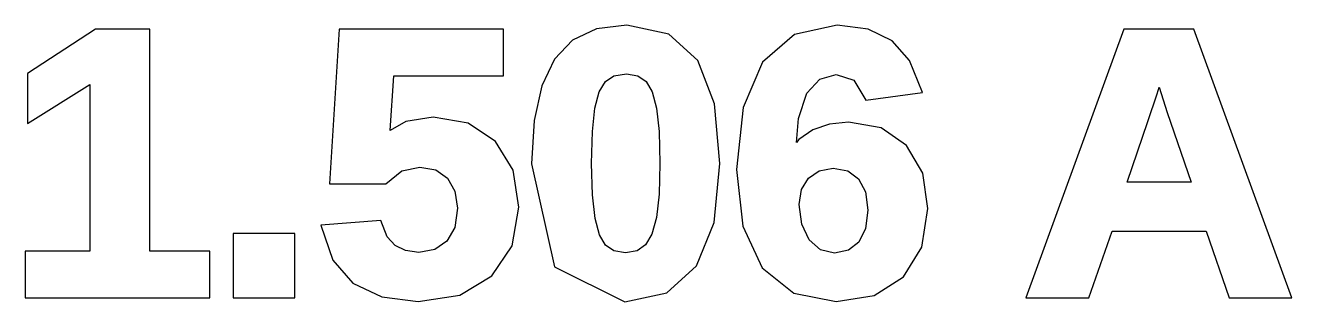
# Model space of a CAD drawing. Header units: metres. Extents: x 3.3 to 85, y 1.3 to 19.6.
# Drawn here: x 3.26 to 19.48, y 1.27 to 4.81 of the extents above; entities outside this region: 4.
import ezdxf

# ---------------------------------------------------------------- set-up
doc = ezdxf.new("R2010")
doc.units = ezdxf.units.M

msp = doc.modelspace()

# ---------------------------------------------------------------- linework, layer by layer
for p, q in [((72.1945, 19.6485), (71.9411, 19.0485)), ((84.774, 19.6485), (72.1945, 19.6485)), ((85.0042, 19.0485), (84.774, 19.6485)), ((71.9411, 19.0485), (85.0042, 19.0485)), ((4.1553, 4.76012), (3.28227, 4.19376)), ((4.85144, 4.76012), (4.1553, 4.76012)), ((4.85144, 1.912), (4.85144, 4.76012)), ((7.27518, 4.76012), (7.15274, 2.778)), ((9.38252, 4.76012), (7.27518, 4.76012)), ((9.38252, 4.16405), (9.38252, 4.76012)), ((10.5727, 4.76355), (10.265, 4.62094)), ((10.9614, 4.81058), (10.5727, 4.76355)), ((11.4966, 4.69872), (10.9614, 4.81058)), ((13.6564, 4.81061), (13.1066, 4.69312)), ((14.053, 4.76169), (13.6564, 4.81061)), ((14.3601, 4.61304), (14.053, 4.76169)), ((17.3282, 4.76012), (16.0718, 1.31595)), ((18.2242, 4.76012), (17.3282, 4.76012)), ((19.4758, 1.31595), (18.2242, 4.76012)), ((10.265, 4.62094), (10.0328, 4.37808)), ((11.8703, 4.35938), (11.4966, 4.69872)), ((13.1066, 4.69312), (12.6975, 4.33803)), ((14.5821, 4.35991), (14.3601, 4.61304)), ((10.0328, 4.37808), (9.86961, 4.03569)), ((12.0835, 3.80423), (11.8703, 4.35938)), ((12.6975, 4.33803), (12.4488, 3.75768)), ((14.7471, 3.9503), (14.5821, 4.35991)), ((3.28227, 4.19376), (3.28227, 3.55188)), ((7.92882, 3.46005), (7.97432, 4.16405)), ((7.97432, 4.16405), (9.38252, 4.16405)), ((10.6075, 3.95705), (10.6866, 4.08966)), ((10.6866, 4.08966), (10.7959, 4.16191)), ((10.7959, 4.16191), (10.9543, 4.18712)), ((10.9543, 4.18712), (11.1026, 4.1624)), ((11.1026, 4.1624), (11.2064, 4.09134)), ((11.2064, 4.09134), (11.2834, 3.95912)), ((13.2671, 3.93895), (13.4324, 4.12178)), ((13.4324, 4.12178), (13.6434, 4.18088)), ((13.6434, 4.18088), (13.8685, 4.10878)), ((13.8685, 4.10878), (14.0218, 3.84901)), ((3.28227, 3.55188), (4.08447, 4.0527)), ((4.08447, 4.0527), (4.08447, 1.912)), ((9.86961, 4.03569), (9.77321, 3.59126)), ((10.5516, 3.74802), (10.6075, 3.95705)), ((11.2834, 3.95912), (11.3395, 3.74911)), ((13.1576, 3.61702), (13.2671, 3.93895)), ((14.0218, 3.84901), (14.7471, 3.9503)), ((17.6337, 3.57739), (17.7527, 3.93314)), ((17.7527, 3.93314), (17.778, 4.01767)), ((17.778, 4.01767), (17.8806, 3.69286)), ((10.5193, 3.44687), (10.5516, 3.74802)), ((11.3395, 3.74911), (11.3727, 3.44708)), ((12.1534, 3.03906), (12.0835, 3.80423)), ((12.4488, 3.75768), (12.3671, 2.96068)), ((8.12796, 3.57721), (7.92882, 3.46005)), ((8.47836, 3.63341), (8.12796, 3.57721)), ((8.92628, 3.55602), (8.47836, 3.63341)), ((9.77321, 3.59126), (9.74113, 3.03514)), ((13.1328, 3.30745), (13.1576, 3.61702)), ((13.7981, 3.56911), (13.558, 3.54402)), ((14.2175, 3.49475), (13.7981, 3.56911)), ((17.3667, 2.79729), (17.6337, 3.57739)), ((17.8806, 3.69286), (18.188, 2.79729)), ((9.27797, 3.32153), (8.92628, 3.55602)), ((10.5084, 3.03902), (10.5193, 3.44687)), ((11.3727, 3.44708), (11.3839, 3.03903)), ((13.3439, 3.46867), (13.1634, 3.34515)), ((13.558, 3.54402), (13.3439, 3.46867)), ((14.5436, 3.26857), (14.2175, 3.49475)), ((9.50346, 2.95358), (9.27797, 3.32153)), ((13.1634, 3.34515), (13.1328, 3.30745)), ((14.7498, 2.91487), (14.5436, 3.26857)), ((7.87384, 2.778), (8.07945, 2.94356)), ((8.07945, 2.94356), (8.31046, 2.993)), ((8.31046, 2.993), (8.51355, 2.95717)), ((8.51355, 2.95717), (8.66322, 2.85165)), ((9.57779, 2.47867), (9.50346, 2.95358)), ((9.74113, 3.03514), (10.035, 1.71457)), ((10.5199, 2.63486), (10.5084, 3.03902)), ((11.3839, 3.03903), (11.3724, 2.64536)), ((12.0795, 2.28252), (12.1534, 3.03906)), ((12.3671, 2.96068), (12.4478, 2.23318)), ((13.2876, 2.85095), (13.4247, 2.94472)), ((13.4247, 2.94472), (13.6039, 2.97655)), ((13.6039, 2.97655), (13.7895, 2.94255)), ((13.7895, 2.94255), (13.9274, 2.8429)), ((7.15274, 2.778), (7.87384, 2.778)), ((8.66322, 2.85165), (8.75809, 2.68527)), ((13.1986, 2.7045), (13.2876, 2.85095)), ((13.9274, 2.8429), (14.0164, 2.67683)), ((14.8176, 2.45992), (14.7498, 2.91487)), ((18.188, 2.79729), (17.3667, 2.79729)), ((8.75809, 2.68527), (8.79066, 2.46465)), ((10.5539, 2.33307), (10.5199, 2.63486)), ((11.3724, 2.64536), (11.3383, 2.34608)), ((13.168, 2.5116), (13.1986, 2.7045)), ((14.0164, 2.67683), (14.0473, 2.44099)), ((8.79066, 2.46465), (8.75594, 2.21732)), ((9.49178, 1.98265), (9.57779, 2.47867)), ((13.2008, 2.26006), (13.168, 2.5116)), ((14.0473, 2.44099), (14.0177, 2.20377)), ((14.7401, 1.96588), (14.8176, 2.45992)), ((7.80852, 2.30887), (7.04056, 2.246)), ((7.89117, 2.09805), (7.80852, 2.30887)), ((10.6111, 2.12213), (10.5539, 2.33307)), ((11.3383, 2.34608), (11.2805, 2.13269)), ((11.8545, 1.72574), (12.0795, 2.28252)), ((6.70598, 2.13985), (5.92004, 2.13985)), ((5.92004, 2.13985), (5.92004, 1.31595)), ((6.70598, 1.31595), (6.70598, 2.13985)), ((7.04056, 2.246), (7.19356, 1.79695)), ((8.75594, 2.21732), (8.65515, 2.04152)), ((10.6892, 1.98965), (10.6111, 2.12213)), ((11.2805, 2.13269), (11.2003, 1.99507)), ((12.4478, 2.23318), (12.6937, 1.70105)), ((13.2971, 2.06001), (13.2008, 2.26006)), ((14.0177, 2.20377), (13.9321, 2.03061)), ((16.879, 1.31595), (17.1757, 2.17039)), ((17.1757, 2.17039), (18.3791, 2.17039)), ((18.3791, 2.17039), (18.6758, 1.31595)), ((7.99138, 1.98569), (7.89117, 2.09805)), ((8.12529, 1.92061), (7.99138, 1.98569)), ((8.65515, 2.04152), (8.49988, 1.93484)), ((9.23129, 1.59583), (9.49178, 1.98265)), ((10.7945, 1.91843), (10.6892, 1.98965)), ((11.2003, 1.99507), (11.0935, 1.91971)), ((13.4407, 1.93181), (13.2971, 2.06001)), ((13.9321, 2.03061), (13.7996, 1.92499)), ((14.5045, 1.58629), (14.7401, 1.96588)), ((4.08447, 1.912), (3.25616, 1.912)), ((3.25616, 1.912), (3.25616, 1.31595)), ((5.61806, 1.912), (4.85144, 1.912)), ((5.61806, 1.31595), (5.61806, 1.912)), ((7.19356, 1.79695), (7.45161, 1.5045)), ((8.29419, 1.89833), (8.12529, 1.92061)), ((8.49988, 1.93484), (8.29419, 1.89833)), ((10.9447, 1.89371), (10.7945, 1.91843)), ((11.0935, 1.91971), (10.9447, 1.89371)), ((13.6215, 1.88942), (13.4407, 1.93181)), ((13.7996, 1.92499), (13.6215, 1.88942)), ((10.035, 1.71457), (10.9335, 1.26591)), ((11.4725, 1.38158), (11.8545, 1.72574)), ((12.6937, 1.70105), (13.0978, 1.37538)), ((7.45161, 1.5045), (7.82083, 1.32655)), ((8.8208, 1.34917), (9.23129, 1.59583)), ((14.1302, 1.34674), (14.5045, 1.58629)), ((3.25616, 1.31595), (5.61806, 1.31595)), ((5.92004, 1.31595), (6.70598, 1.31595)), ((7.82083, 1.32655), (8.28886, 1.26801)), ((8.28886, 1.26801), (8.8208, 1.34917)), ((10.9335, 1.26591), (11.4725, 1.38158)), ((13.0978, 1.37538), (13.6411, 1.26768)), ((13.6411, 1.26768), (14.1302, 1.34674)), ((16.0718, 1.31595), (16.879, 1.31595)), ((18.6758, 1.31595), (19.4758, 1.31595))]:
    msp.add_line(p, q)

doc.saveas('drawing.dxf')
